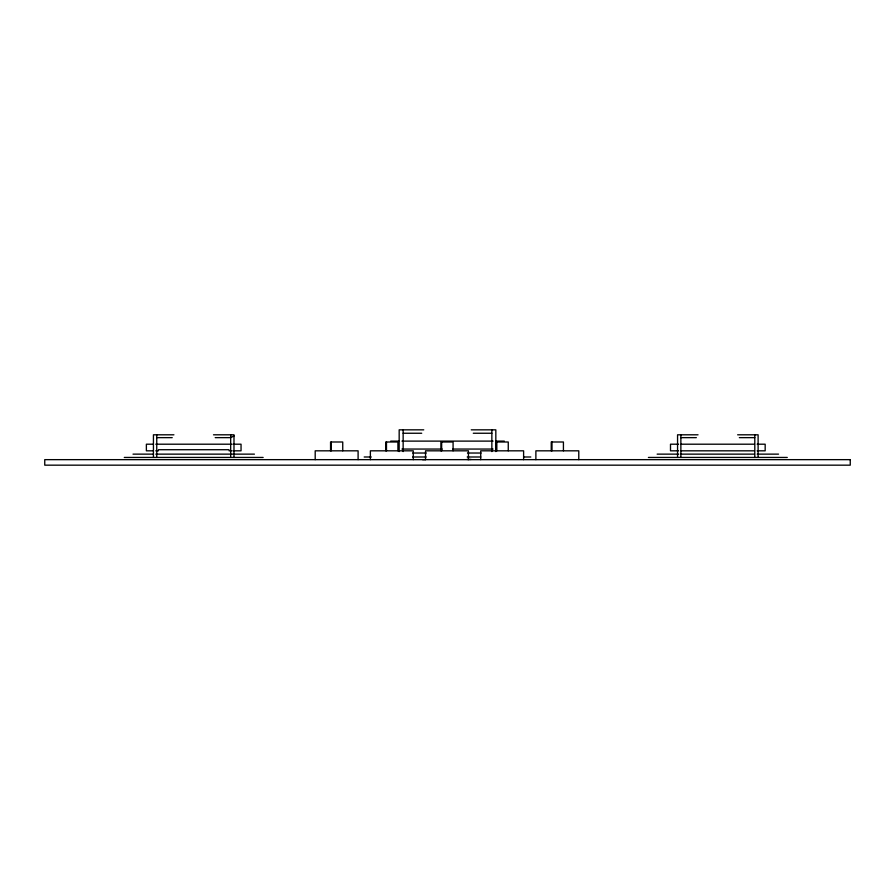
<?xml version="1.0" encoding="UTF-8"?>
<svg xmlns="http://www.w3.org/2000/svg" width="895" height="895" viewBox="0 0 895 895"><rect width="100%" height="100%" fill="white"/><g stroke="black" fill="none" stroke-linecap="round" stroke-linejoin="round"><path stroke-width="1.34" d="M233.987 435.954L230.675 437.644L215.203 437.644M422.563 459.65L425.338 459.638M466.955 459.448L471.117 459.426M423.749 429.835L399.17 429.835L399.17 451.572M471.251 429.835L495.83 429.835L495.83 451.572M403.142 433.247L421.713 433.247M473.287 433.247L491.858 433.247M173.921 434.802L153.437 434.802L153.437 457.446M213.502 434.802L233.987 434.802L233.987 457.446M698.044 434.802L677.56 434.802L677.56 457.446M737.637 434.802L758.11 434.802L758.11 457.446M156.748 437.644L172.22 437.644M680.871 437.644L696.344 437.644M739.337 437.644L754.798 437.644M390.701 441.112L399.45 441.112M401.944 441.112L493.055 441.112M495.55 441.112L504.299 441.112M153.079 444.2L146.377 444.2L146.377 450.823L153.079 450.823M155.752 444.2L231.671 444.2M233.013 444.2L241.046 444.2L241.046 450.823L233.013 450.823M678.544 444.2L670.5 444.2L670.5 450.823L678.544 450.823M681.184 444.2L754.496 444.2M757.136 444.2L765.169 444.2L765.169 450.823L757.136 450.823M401.944 449.055L442.175 449.055M452.825 449.055L493.055 449.055M158.404 449.715L229.019 449.715M155.752 450.823L158.348 450.823M229.075 450.823L231.671 450.823M681.184 450.823L754.496 450.823M412.763 453.027L426.21 453.027M467.458 453.027L481.062 453.027M133.008 454.134L153.459 454.134M155.752 454.134L254.426 454.134M657.131 454.134L678.544 454.134M680.379 454.134L754.496 454.134M757.136 454.134L778.549 454.134M364.187 456.998L371.257 456.998M412.651 456.998L426.165 456.998M467.212 456.998L480.805 456.998M523.743 456.998L530.813 456.998M124.282 457.446L263.141 457.446M648.405 457.446L787.264 457.446M754.798 434.802L754.798 457.446M680.871 434.802L680.871 457.446M578.785 459.65L578.785 450.823L535.881 450.823L535.881 459.65M563.425 450.823L563.425 441.996L551.242 441.996L551.242 450.823M552.002 441.996L552.002 450.823M523.609 459.65L523.609 450.823L480.716 450.823L480.716 459.65M508.259 450.823L508.259 441.996L496.065 441.996L496.065 450.823M496.826 441.996L496.826 450.823M491.858 429.835L491.858 451.572M468.443 459.65L468.443 450.823L425.539 450.823L425.539 459.65M453.083 450.823L453.083 441.996L440.899 441.996L440.899 450.823M441.66 441.996L441.66 450.823M413.266 459.65L413.266 450.823L370.373 450.823L370.373 459.65M403.142 429.835L403.142 451.572M397.917 450.823L397.917 441.996L385.723 441.996L385.723 450.823M386.483 441.996L386.483 450.823M358.101 459.65L358.101 450.823L315.197 450.823L315.197 459.65M342.74 450.823L342.74 441.996L330.557 441.996L330.557 450.823M331.318 441.996L331.318 450.823M230.675 434.802L230.675 457.446M156.748 434.802L156.748 457.446M850.25 459.65L44.75 459.65L44.75 465.165L850.25 465.165L850.25 459.65"/></g></svg>
